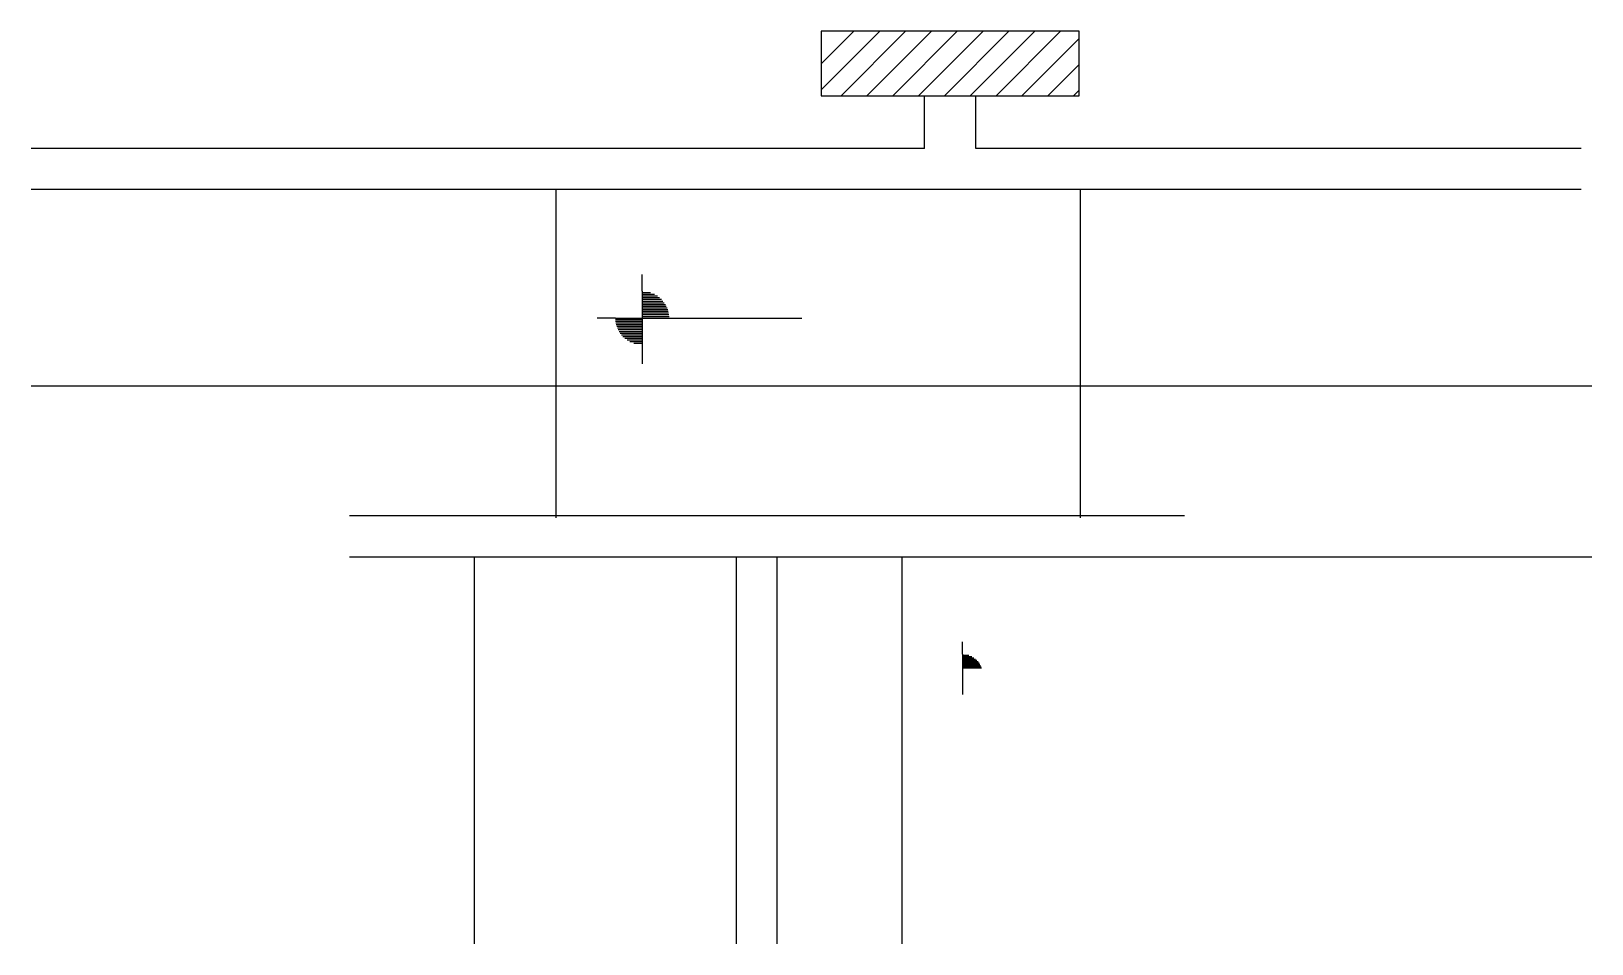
# Model space of a CAD drawing. Header units: metres. Extents: x 5669 to 6395, y 2342 to 2766.
import ezdxf

# ---------------------------------------------------------------- set-up
doc = ezdxf.new("R2010")
doc.units = ezdxf.units.M
for name, color, linetype in [('3', 7, 'Continuous'), ('7', 7, 'Continuous'), ('Painéis', 7, 'Continuous')]:
    doc.layers.add(name, color=color, linetype=linetype)

msp = doc.modelspace()

# ---------------------------------------------------------------- linework, layer by layer
at = {"layer": '3', "color": 7, "lineweight": 25}
for p, q in [((6036.92, 2739.1), (6064.14, 2766.32)), ((6036.92, 2751.12), (6052.12, 2766.32)), ((6046.16, 2736.32), (6076.16, 2766.32)), ((6058.18, 2736.32), (6088.18, 2766.32)), ((6070.21, 2736.32), (6100.21, 2766.32)), ((6082.23, 2736.32), (6112.23, 2766.32)), ((6094.25, 2736.32), (6124.25, 2766.32)), ((6106.27, 2736.32), (6136.27, 2766.32)), ((6118.29, 2736.32), (6148.29, 2766.32)), ((6130.31, 2736.32), (6156.92, 2762.94)), ((6142.33, 2736.32), (6156.92, 2750.91)), ((6154.35, 2736.32), (6156.92, 2738.89)), ((6084.92, 2711.82), (6084.92, 2736.32)), ((6108.92, 2711.82), (6108.92, 2736.32)), ((5669.42, 2692.82), (6111.92, 2692.82)), ((5953.67, 2645.4), (5953.67, 2653.11)), ((5953.67, 2645.4), (5953.67, 2620.4)), ((5953.67, 2644.79), (5957.52, 2644.79)), ((5953.67, 2644), (5959.42, 2644)), ((5953.67, 2643.2), (5960.74, 2643.2)), ((5953.67, 2642.41), (5961.78, 2642.41)), ((5953.67, 2641.62), (5962.62, 2641.62)), ((5953.67, 2640.82), (5963.33, 2640.82)), ((5953.67, 2640.03), (5963.93, 2640.03)), ((5953.67, 2639.24), (5964.44, 2639.24)), ((5953.67, 2638.45), (5964.87, 2638.45)), ((5953.67, 2637.65), (5965.23, 2637.65)), ((5953.67, 2636.86), (5965.52, 2636.86)), ((5953.67, 2636.07), (5965.76, 2636.07)), ((5941.17, 2632.9), (5932.71, 2632.9)), ((5941.17, 2632.9), (5966.17, 2632.9)), ((5953.67, 2632.1), (5941.17, 2632.1)), ((5953.67, 2631.31), (5941.27, 2631.31)), ((5953.67, 2630.52), (5941.4, 2630.52)), ((5953.67, 2629.73), (5941.58, 2629.73)), ((5953.67, 2628.93), (5941.81, 2628.93)), ((5953.67, 2628.14), (5942.11, 2628.14)), ((5953.67, 2635.28), (5965.94, 2635.28)), ((5953.67, 2634.48), (5966.07, 2634.48)), ((5953.67, 2633.69), (5966.17, 2633.69)), ((5966.17, 2632.9), (6027.96, 2632.9)), ((5953.67, 2627.35), (5942.47, 2627.35)), ((5953.67, 2626.55), (5942.9, 2626.55)), ((5953.67, 2625.76), (5943.41, 2625.76)), ((5953.67, 2624.97), (5944.01, 2624.97)), ((5953.67, 2624.18), (5944.71, 2624.18)), ((5953.67, 2623.38), (5945.56, 2623.38)), ((5953.67, 2622.59), (5946.6, 2622.59)), ((5953.67, 2621.8), (5947.92, 2621.8)), ((5953.67, 2621), (5949.82, 2621)), ((5953.67, 2620.4), (5953.67, 2611.54)), ((6102.69, 2476.51), (6102.69, 2482.3)), ((6102.69, 2476.51), (6102.69, 2457.76)), ((6102.69, 2476.06), (6105.57, 2476.06)), ((6102.69, 2475.46), (6107, 2475.46)), ((6102.69, 2474.87), (6107.99, 2474.87)), ((6102.69, 2474.27), (6108.77, 2474.27)), ((6102.69, 2473.68), (6109.4, 2473.68)), ((6102.69, 2473.08), (6109.94, 2473.08)), ((6102.69, 2472.49), (6110.38, 2472.49)), ((6102.69, 2471.9), (6110.77, 2471.9)), ((6102.69, 2471.3), (6111.09, 2471.3)), ((6102.69, 2470.71), (6111.36, 2470.71)), ((6102.69, 2470.11), (6111.58, 2470.11))]:
    msp.add_line(p, q, dxfattribs=at)
for points in [[(6084.92, 2711.82), (5669.42, 2711.82)], [(6390.42, 2711.82), (6108.92, 2711.82)], [(6111.92, 2692.82), (6390.42, 2692.82)], [(6006.92, 2540.82), (5817.42, 2540.82)], [(6205.92, 2540.82), (6006.92, 2540.82)], [(5817.42, 2521.82), (6395.42, 2521.82)], [(5997.42, 2521.82), (5997.42, 2341.82)], [(6016.42, 2341.82), (6016.42, 2521.82)]]:
    msp.add_lwpolyline(points, dxfattribs=at)
at = {"layer": '7', "color": 7, "lineweight": 25}
msp.add_lwpolyline([(6036.92, 2736.32), (6156.92, 2736.32), (6156.92, 2766.32), (6036.92, 2766.32), (6036.92, 2736.32)], dxfattribs=at)
at = {"layer": 'Painéis', "color": 7, "lineweight": 25}
for p, q in [((5913.42, 2692.82), (5913.42, 2539.89)), ((6157.42, 2692.82), (6157.42, 2539.89)), ((5669.42, 2601.32), (6395.42, 2601.32)), ((5875.42, 2521.82), (5875.42, 2341.82)), ((6074.42, 2521.82), (6074.42, 2341.82))]:
    msp.add_line(p, q, dxfattribs=at)

doc.saveas('drawing.dxf')
